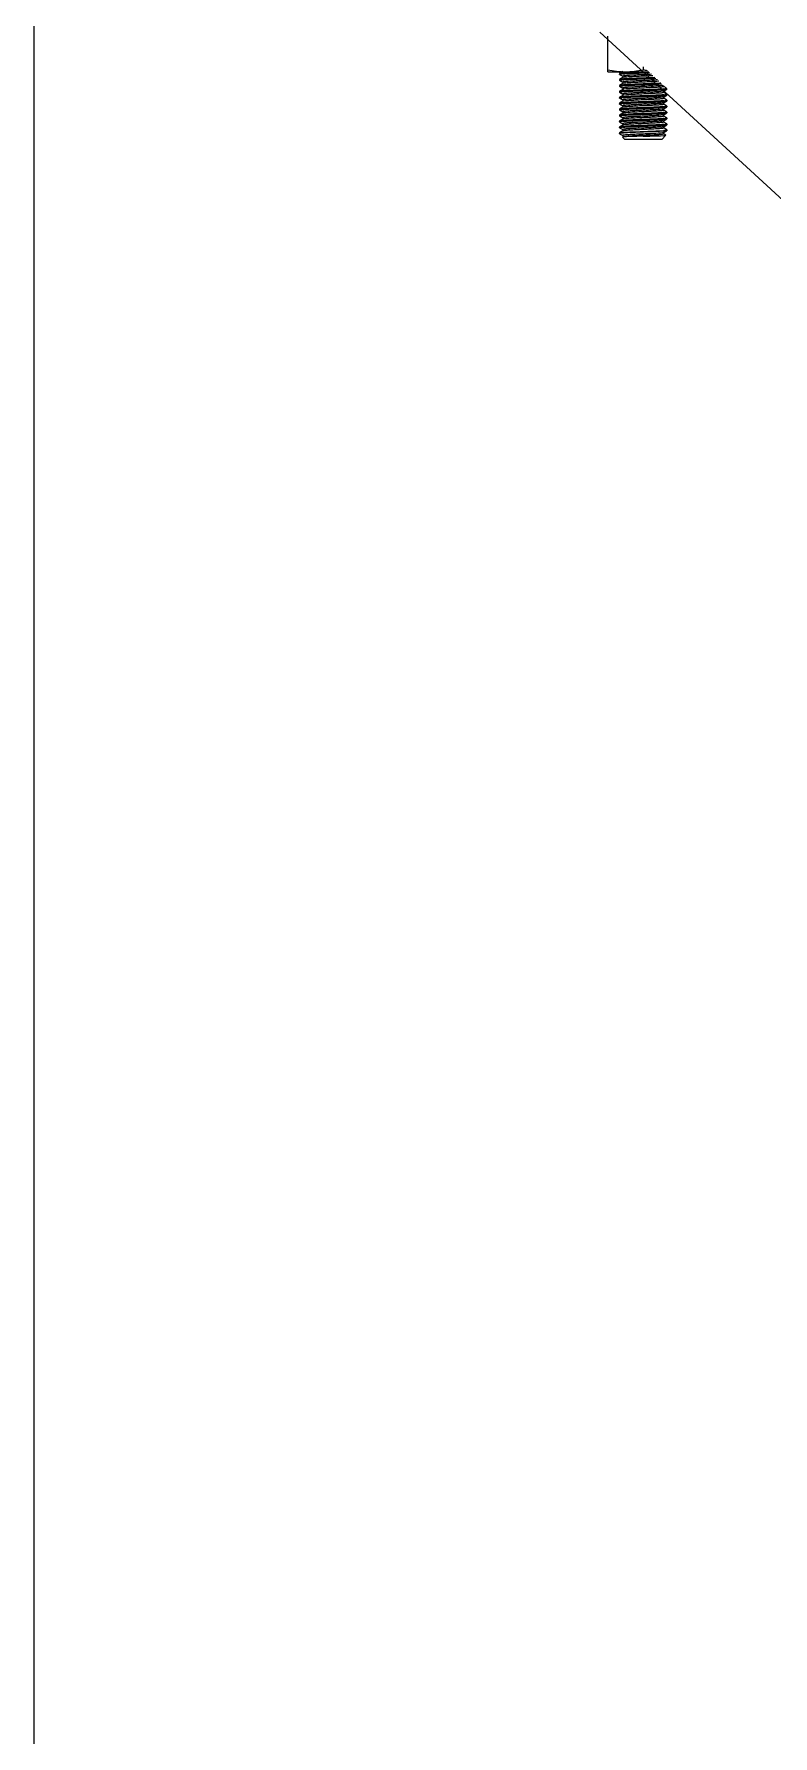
# Model space of a CAD drawing. Extents: x -1396510 to 1250330, y -1892470 to 1623980.
# Drawn here: x -1173858 to -1173045, y -50611 to -48740 of the extents above; entities that cross this region are included whole.
import ezdxf

# ---------------------------------------------------------------- set-up
doc = ezdxf.new("R2010")
doc.units = 0
doc.header["$LTSCALE"] = 1000
doc.header["$MEASUREMENT"] = 0

msp = doc.modelspace()

# ---------------------------------------------------------------- linework, layer by layer
at = {"linetype": 'Continuous'}
for p, q in [((-1173235.7, -48737.5), (-1173016.4, -48939.2)), ((-1173227.1, -48781.1), (-1173227.1, -48741.8)), ((-1173188, -48775.7), (-1173188, -48778.9)), ((-1173227.1, -48781.1), (-1173182.2, -48781.1)), ((-1173214.1, -48783.1), (-1173214.1, -48784)), ((-1173214, -48783.1), (-1173214.1, -48783.1)), ((-1173214, -48784), (-1173214.1, -48784)), ((-1173214, -48789.6), (-1173214.1, -48789.7)), ((-1173214.1, -48789.7), (-1173214.1, -48790.5)), ((-1173214, -48790.5), (-1173214.1, -48790.5)), ((-1173214, -48796.1), (-1173214.1, -48796.2)), ((-1173214.1, -48796.2), (-1173214.1, -48797)), ((-1173214, -48797.1), (-1173214.1, -48797)), ((-1173210.5, -48781), (-1173214, -48783.1)), ((-1173214, -48784), (-1173210.5, -48786.1)), ((-1173210.5, -48787.5), (-1173214, -48789.6)), ((-1173214, -48790.5), (-1173210.5, -48792.6)), ((-1173210.5, -48794.1), (-1173214, -48796.1)), ((-1173214, -48797.1), (-1173210.5, -48799.1)), ((-1173210.5, -48786), (-1173210.5, -48787.6)), ((-1173210.5, -48792.5), (-1173210.5, -48794.1)), ((-1173210.5, -48796.4), (-1173210.3, -48796.4)), ((-1173165.5, -48797.4), (-1173165.5, -48796.5)), ((-1173162.9, -48798.9), (-1173165.5, -48797.3)), ((-1173214, -48802.6), (-1173214.1, -48802.7)), ((-1173214.1, -48802.7), (-1173214.1, -48803.5)), ((-1173214, -48803.6), (-1173214.1, -48803.5)), ((-1173214, -48809.1), (-1173214.1, -48809.2)), ((-1173214.1, -48809.2), (-1173214.1, -48810)), ((-1173214, -48810.1), (-1173214.1, -48810)), ((-1173214, -48815.6), (-1173214.1, -48815.7)), ((-1173214.1, -48815.7), (-1173214.1, -48816.5)), ((-1173210.5, -48800.6), (-1173214, -48802.6)), ((-1173214, -48803.6), (-1173210.5, -48805.6)), ((-1173210.5, -48807.1), (-1173214, -48809.1)), ((-1173214, -48810.1), (-1173210.5, -48812.1)), ((-1173210.5, -48813.6), (-1173214, -48815.6)), ((-1173210.5, -48799), (-1173210.5, -48800.6)), ((-1173210.5, -48805.5), (-1173210.5, -48807.2)), ((-1173210.4, -48807), (-1173210.5, -48807.1)), ((-1173210.5, -48812.1), (-1173210.5, -48813.7)), ((-1173165.5, -48815.4), (-1173165.7, -48815.4)), ((-1173165.5, -48802.4), (-1173162, -48800.3)), ((-1173165.5, -48803.9), (-1173165.5, -48802.3)), ((-1173162, -48805.9), (-1173165.5, -48803.8)), ((-1173165.5, -48808.9), (-1173162, -48806.8)), ((-1173165.5, -48810.4), (-1173165.5, -48808.8)), ((-1173162, -48812.4), (-1173165.5, -48810.3)), ((-1173165.5, -48815.4), (-1173162, -48813.3)), ((-1173165.5, -48816.9), (-1173165.5, -48815.3)), ((-1173162, -48800.3), (-1173161.9, -48800.2)), ((-1173162, -48805.9), (-1173161.9, -48805.9)), ((-1173162, -48806.8), (-1173161.9, -48806.8)), ((-1173162, -48812.4), (-1173161.9, -48812.5)), ((-1173162, -48813.3), (-1173161.9, -48813.3)), ((-1173161.9, -48799.7), (-1173161.9, -48800.2)), ((-1173161.9, -48805.9), (-1173161.9, -48806.8)), ((-1173161.9, -48812.5), (-1173161.9, -48813.3)), ((-1173214, -48816.6), (-1173214.1, -48816.5)), ((-1173214.1, -48822.2), (-1173214.1, -48823)), ((-1173214, -48822.2), (-1173214.1, -48822.2)), ((-1173214, -48823.1), (-1173214.1, -48823)), ((-1173214.1, -48828.7), (-1173214.1, -48829.6)), ((-1173214, -48828.7), (-1173214.1, -48828.7)), ((-1173214, -48829.6), (-1173214.1, -48829.6)), ((-1173214, -48816.6), (-1173210.5, -48818.7)), ((-1173210.5, -48820.1), (-1173214, -48822.2)), ((-1173214, -48823.1), (-1173210.5, -48825.2)), ((-1173210.5, -48826.6), (-1173214, -48828.7)), ((-1173214, -48829.6), (-1173210.5, -48831.7)), ((-1173210.5, -48833.1), (-1173214, -48835.2)), ((-1173210.5, -48818.6), (-1173210.5, -48820.2)), ((-1173210.5, -48822.5), (-1173210.3, -48822.5)), ((-1173210.5, -48825.1), (-1173210.5, -48826.7)), ((-1173210.5, -48831.6), (-1173210.5, -48833.2)), ((-1173210.4, -48833.1), (-1173210.5, -48833.1)), ((-1173162, -48818.9), (-1173165.5, -48816.9)), ((-1173165.5, -48821.9), (-1173162, -48819.9)), ((-1173165.5, -48823.5), (-1173165.5, -48821.8)), ((-1173162, -48825.4), (-1173165.5, -48823.4)), ((-1173165.5, -48828.4), (-1173162, -48826.4)), ((-1173165.5, -48830), (-1173165.5, -48828.3)), ((-1173162, -48831.9), (-1173165.5, -48829.9)), ((-1173165.5, -48834.9), (-1173162, -48832.9)), ((-1173165.5, -48836.5), (-1173165.5, -48834.9)), ((-1173162, -48818.9), (-1173161.9, -48819)), ((-1173162, -48819.9), (-1173161.9, -48819.8)), ((-1173162, -48825.4), (-1173161.9, -48825.5)), ((-1173162, -48826.4), (-1173161.9, -48826.3)), ((-1173162, -48831.9), (-1173161.9, -48832)), ((-1173162, -48832.9), (-1173161.9, -48832.8)), ((-1173161.9, -48819), (-1173161.9, -48819.8)), ((-1173161.9, -48825.5), (-1173161.9, -48826.3)), ((-1173161.9, -48832), (-1173161.9, -48832.8)), ((-1173214, -48835.2), (-1173214.1, -48835.3)), ((-1173214.1, -48835.3), (-1173214.1, -48836.1)), ((-1173214, -48836.2), (-1173214.1, -48836.1)), ((-1173214, -48841.7), (-1173214.1, -48841.8)), ((-1173214.1, -48841.8), (-1173214.1, -48842.6)), ((-1173214, -48842.7), (-1173214.1, -48842.6)), ((-1173214.1, -48848.3), (-1173214, -48848.2)), ((-1173214.1, -48848.3), (-1173214.1, -48849.1)), ((-1173214, -48849.2), (-1173214.1, -48849.1)), ((-1173214, -48836.2), (-1173210.5, -48838.2)), ((-1173210.5, -48839.7), (-1173214, -48841.7)), ((-1173214, -48842.7), (-1173210.5, -48844.7)), ((-1173210.5, -48846.2), (-1173214, -48848.2)), ((-1173214, -48849.2), (-1173210.5, -48851.2)), ((-1173210.9, -48852.9), (-1173210.9, -48853)), ((-1173208.4, -48855.5), (-1173210.9, -48853)), ((-1173210.3, -48852.8), (-1173210.6, -48852.9)), ((-1173210.5, -48838.1), (-1173210.5, -48839.7)), ((-1173210.5, -48844.6), (-1173210.5, -48846.3)), ((-1173210.5, -48851.1), (-1173210.5, -48852.8)), ((-1173167.6, -48855.5), (-1173163, -48850.9)), ((-1173165.5, -48841.5), (-1173165.7, -48841.5)), ((-1173162, -48838.5), (-1173165.5, -48836.4)), ((-1173165.5, -48841.5), (-1173162, -48839.4)), ((-1173165.5, -48843), (-1173165.5, -48841.4)), ((-1173162, -48845), (-1173165.5, -48842.9)), ((-1173165.5, -48848), (-1173162, -48845.9)), ((-1173165.5, -48849.5), (-1173165.5, -48847.9)), ((-1173163, -48850.9), (-1173165.5, -48849.4)), ((-1173163, -48850.9), (-1173163, -48850.9)), ((-1173162.2, -48845.2), (-1173162.1, -48845.1)), ((-1173162, -48838.5), (-1173161.9, -48838.5)), ((-1173162, -48839.4), (-1173161.9, -48839.3)), ((-1173161.9, -48845), (-1173162, -48845)), ((-1173161.9, -48845.9), (-1173162, -48845.9)), ((-1173161.9, -48838.5), (-1173161.9, -48839.3)), ((-1173161.9, -48845), (-1173161.9, -48845.9)), ((-1173167.6, -48855.5), (-1173208.4, -48855.5))]:
    msp.add_line(p, q, dxfattribs=at)
msp.add_lwpolyline([(-1164141.9, -56192.4), (-1173857.6, -56192.4), (-1173857.6, -47038.2), (-1164141.9, -47038.2), (-1164141.9, -56192.4)])
for centre, radius, start, end in [((-1173204.9, -48855.2), 72, 94.4523, 95.4224), ((-1173204.8, -48863.4), 73.7, 94.4567, 95.35), ((-1173209.3, -48797.3), 3.5, 103.4604, 104.3304), ((-1173307.5, -45732.6), 3051.2, 272.2444, 272.3577), ((-1173204.9, -48874.2), 71.5, 94.4466, 95.4488), ((-1173204.9, -48881.3), 72, 94.4523, 95.4224), ((-1173204.8, -48889.5), 73.7, 94.4567, 95.35), ((-1173166.2, -48814), 1.51, 287.9093, 289.044), ((-1173171.4, -48724.5), 75.7, 274.4593, 275.2731), ((-1173171.3, -48732.8), 73.9, 274.4571, 275.3429), ((-1173171.3, -48739.2), 74.1, 274.4571, 275.3372), ((-1173204.9, -48900.3), 71.5, 94.4466, 95.4488), ((-1173209.3, -48823.4), 3.5, 103.4604, 104.3304), ((-1173171.2, -48746.6), 73.1, 274.4562, 275.3759), ((-1173171.4, -48750.6), 75.7, 274.4593, 275.2731), ((-1173171.3, -48758.9), 73.9, 274.4571, 275.3429), ((-1173204.9, -48907.3), 72, 94.4523, 95.4224), ((-1173204.8, -48915.6), 73.7, 94.4567, 95.35), ((-1173209.3, -48849.5), 3.5, 103.4604, 104.3304), ((-1173166.2, -48840.1), 1.51, 287.9093, 289.044), ((-1173172.7, -48754.7), 91.1, 274.4532, 274.7602), ((-1173172.5, -48757.8), 88.9, 274.4685, 274.8141), ((-1173171.3, -48765.2), 74.1, 274.4571, 275.3372)]:
    msp.add_arc(centre, radius, start, end, dxfattribs=at)
for points, knots in [([(-1173227.1, -48778.9), (-1173223.9, -48779.6), (-1173217.4, -48780.7), (-1173210.8, -48781.1), (-1173207.5, -48781.1)], [0, 0, 0, 0, 0.500766, 1, 1, 1, 1]), ([(-1173214.1, -48784), (-1173214.1, -48783.9), (-1173214, -48783.8), (-1173213.9, -48783.8), (-1173213.8, -48783.8)], [0, 0, 0, 0, 0.318595, 1, 1, 1, 1]), ([(-1173214.1, -48790.5), (-1173214.1, -48790.4), (-1173213.9, -48790.4), (-1173213.8, -48790.3), (-1173213.8, -48790.3)], [0, 0, 0, 0, 0.315177, 1, 1, 1, 1]), ([(-1173214.1, -48797), (-1173214.1, -48797), (-1173213.8, -48796.7), (-1173213.5, -48796.8), (-1173213.2, -48796.7)], [0, 0, 0, 0, 0.092798, 1, 1, 1, 1]), ([(-1173211.7, -48782.7), (-1173212, -48782.7), (-1173212.8, -48782.8), (-1173213.6, -48782.8), (-1173214, -48783.1)], [0, 0, 0, 0, 0.378482, 1, 1, 1, 1]), ([(-1173211.7, -48789.2), (-1173212, -48789.2), (-1173212.8, -48789.3), (-1173213.6, -48789.3), (-1173214, -48789.6)], [0, 0, 0, 0, 0.378727, 1, 1, 1, 1]), ([(-1173211.6, -48795.7), (-1173211.9, -48795.7), (-1173212.7, -48795.9), (-1173213.6, -48795.9), (-1173214, -48796.1)], [0, 0, 0, 0, 0.379378, 1, 1, 1, 1]), ([(-1173213.8, -48783.8), (-1173213.7, -48783.8), (-1173213, -48783.6), (-1173212.3, -48783.6), (-1173211.7, -48783.5)], [0, 0, 0, 0, 0.160696, 1, 1, 1, 1]), ([(-1173213.8, -48790.3), (-1173213.7, -48790.3), (-1173213, -48790.1), (-1173212.2, -48790.1), (-1173211.6, -48790)], [0, 0, 0, 0, 0.16229, 1, 1, 1, 1]), ([(-1173213.2, -48796.7), (-1173213, -48796.7), (-1173212.1, -48796.6), (-1173211.2, -48796.5), (-1173210.5, -48796.4)], [0, 0, 0, 0, 0.190958, 1, 1, 1, 1]), ([(-1173188, -48781.5), (-1173190.5, -48781.6), (-1173198.4, -48781.9), (-1173206.3, -48782.2), (-1173211.7, -48782.7)], [0, 0, 0, 0, 0.309919, 1, 1, 1, 1]), ([(-1173188, -48788), (-1173190.4, -48788.1), (-1173198.4, -48788.5), (-1173206.3, -48788.7), (-1173211.7, -48789.2)], [0, 0, 0, 0, 0.309586, 1, 1, 1, 1]), ([(-1173188, -48794.5), (-1173190.4, -48794.6), (-1173198.3, -48795), (-1173206.2, -48795.2), (-1173211.6, -48795.7)], [0, 0, 0, 0, 0.308784, 1, 1, 1, 1]), ([(-1173210.5, -48783.4), (-1173209.1, -48783.3), (-1173201.6, -48782.8), (-1173194.1, -48782.6), (-1173188, -48782.3)], [0, 0, 0, 0, 0.184493, 1, 1, 1, 1]), ([(-1173179.1, -48783.9), (-1173180, -48784), (-1173183.7, -48784.2), (-1173190.1, -48784.5), (-1173197.7, -48784.8), (-1173203.4, -48785.1), (-1173206.9, -48785.4), (-1173208.9, -48785.6), (-1173209.8, -48785.8), (-1173210.5, -48785.8), (-1173210.5, -48786)], [0.2952259, 0.2952259, 0.2952259, 0.2952259, 0.3597255, 0.5435065, 0.720761, 0.8677534, 0.9235306, 0.9648771, 0.9904898, 1, 1, 1, 1]), ([(-1173210.3, -48787.5), (-1173210.3, -48787.5), (-1173210.4, -48787.5), (-1173210.4, -48787.5), (-1173210.5, -48787.5)], [0, 0, 0, 0, 0.569522, 1, 1, 1, 1]), ([(-1173210.5, -48789.9), (-1173209.1, -48789.8), (-1173201.6, -48789.4), (-1173194.1, -48789.1), (-1173188, -48788.8)], [0, 0, 0, 0, 0.184541, 1, 1, 1, 1]), ([(-1173172.4, -48790.1), (-1173172.9, -48790.1), (-1173175.8, -48790.3), (-1173181.6, -48790.6), (-1173189.5, -48790.9), (-1173197.3, -48791.3), (-1173203.1, -48791.6), (-1173206.8, -48791.9), (-1173208.8, -48792.1), (-1173209.8, -48792.3), (-1173210.5, -48792.4), (-1173210.5, -48792.5)], [0.1500082, 0.1500082, 0.1500082, 0.1500082, 0.1823338, 0.3471353, 0.5327057, 0.7133282, 0.8639751, 0.9213168, 0.9638559, 0.9902263, 1, 1, 1, 1]), ([(-1173210.2, -48793.9), (-1173210.2, -48794), (-1173210.3, -48794), (-1173210.4, -48794), (-1173210.5, -48794.1)], [0, 0, 0, 0, 0.585672, 1, 1, 1, 1]), ([(-1173166.8, -48796.1), (-1173170.1, -48796.6), (-1173175.9, -48796.8), (-1173184.2, -48797.2), (-1173191.8, -48797.6), (-1173198.8, -48797.9), (-1173204, -48798.2), (-1173207.3, -48798.5), (-1173209, -48798.6), (-1173209.9, -48798.8), (-1173210.5, -48798.9), (-1173210.5, -48799)], [0, 0, 0, 0, 0.226556, 0.394464, 0.573122, 0.741029, 0.877994, 0.929534, 0.967621, 0.99116, 1, 1, 1, 1]), ([(-1173177.4, -48785.5), (-1173177.7, -48785.5), (-1173180.6, -48785.6), (-1173186.3, -48785.9), (-1173194.3, -48786.3), (-1173201.3, -48786.6), (-1173206.6, -48787), (-1173209.4, -48787.2), (-1173210.3, -48787.5)], [0.2673996, 0.2673996, 0.2673996, 0.2673996, 0.2848149, 0.464601, 0.6497295, 0.8147596, 0.937049, 1, 1, 1, 1]), ([(-1173210.3, -48796.4), (-1173209, -48796.3), (-1173201.5, -48795.9), (-1173194.1, -48795.6), (-1173188, -48795.4)], [0, 0, 0, 0, 0.186017, 1, 1, 1, 1]), ([(-1173170.7, -48791.6), (-1173170.9, -48791.6), (-1173173.3, -48791.8), (-1173178.4, -48792.1), (-1173185.9, -48792.4), (-1173193.8, -48792.8), (-1173200.9, -48793.1), (-1173206.2, -48793.5), (-1173209.1, -48793.7), (-1173210.1, -48793.9)], [0.1194923, 0.1194923, 0.1194923, 0.1194923, 0.1322772, 0.2793046, 0.4565879, 0.6403849, 0.8060766, 0.931494, 1, 1, 1, 1]), ([(-1173165.5, -48797.4), (-1173165.6, -48797.6), (-1173166.2, -48797.6), (-1173167.3, -48797.8), (-1173169.1, -48798), (-1173172.6, -48798.3), (-1173177.9, -48798.5), (-1173185.1, -48798.9), (-1173192.6, -48799.2), (-1173200.7, -48799.7), (-1173206.3, -48799.9), (-1173209.5, -48800.3)], [0, 0, 0, 0, 0.011937, 0.038615, 0.07957, 0.133598, 0.274096, 0.443272, 0.620779, 0.785256, 1, 1, 1, 1]), ([(-1173207.5, -48781.1), (-1173204.3, -48781.1), (-1173197.7, -48780.7), (-1173191.2, -48779.6), (-1173188, -48778.9)], [0, 0, 0, 0, 0.499234, 1, 1, 1, 1]), ([(-1173188, -48782.3), (-1173186.2, -48782.3), (-1173183.9, -48782.2), (-1173181.6, -48782.1), (-1173181.1, -48782)], [0, 0, 0, 0, 0.280726, 0.3502962, 0.3502962, 0.3502962, 0.3502962]), ([(-1173188, -48788.8), (-1173185.6, -48788.7), (-1173181, -48788.5), (-1173176.5, -48788.4), (-1173174.3, -48788.3)], [0, 0, 0, 0, 0.3090732, 0.5771866, 0.5771866, 0.5771866, 0.5771866]), ([(-1173168.5, -48793.7), (-1173168.9, -48793.7), (-1173175.4, -48794.1), (-1173181.9, -48794.3), (-1173188, -48794.5)], [0.1333592, 0.1333592, 0.1333592, 0.1333592, 0.1845089, 1, 1, 1, 1]), ([(-1173188, -48795.4), (-1173185.6, -48795.3), (-1173178.8, -48795), (-1173172, -48794.8), (-1173167.7, -48794.4)], [0, 0, 0, 0, 0.3078949, 0.8635376, 0.8635376, 0.8635376, 0.8635376]), ([(-1173165.5, -48797.4), (-1173165.5, -48797.4), (-1173165.5, -48797.4), (-1173165.5, -48797.4), (-1173165.5, -48797.4)], [0, 0, 0, 0, 0.463467, 1, 1, 1, 1]), ([(-1173214.1, -48803.5), (-1173214.1, -48803.5), (-1173214, -48803.4), (-1173213.9, -48803.4), (-1173213.8, -48803.4)], [0, 0, 0, 0, 0.319044, 1, 1, 1, 1]), ([(-1173214.1, -48810), (-1173214.1, -48810), (-1173214, -48809.9), (-1173213.9, -48809.9), (-1173213.8, -48809.9)], [0, 0, 0, 0, 0.318595, 1, 1, 1, 1]), ([(-1173210.5, -48802.1), (-1173211.3, -48802.2), (-1173212.4, -48802.4), (-1173213.7, -48802.4), (-1173214, -48802.6)], [0, 0, 0, 0, 0.683777, 1, 1, 1, 1]), ([(-1173211.7, -48808.8), (-1173212, -48808.8), (-1173212.8, -48808.9), (-1173213.6, -48808.9), (-1173214, -48809.1)], [0, 0, 0, 0, 0.378482, 1, 1, 1, 1]), ([(-1173211.7, -48815.3), (-1173212, -48815.3), (-1173212.8, -48815.4), (-1173213.6, -48815.4), (-1173214, -48815.6)], [0, 0, 0, 0, 0.378727, 1, 1, 1, 1]), ([(-1173213.8, -48803.4), (-1173213.7, -48803.3), (-1173213, -48803.2), (-1173212.3, -48803.1), (-1173211.7, -48803.1)], [0, 0, 0, 0, 0.160861, 1, 1, 1, 1]), ([(-1173213.8, -48809.9), (-1173213.7, -48809.8), (-1173213, -48809.7), (-1173212.3, -48809.6), (-1173211.7, -48809.6)], [0, 0, 0, 0, 0.160696, 1, 1, 1, 1]), ([(-1173213.8, -48816.4), (-1173213.7, -48816.3), (-1173213, -48816.2), (-1173212.2, -48816.1), (-1173211.6, -48816.1)], [0, 0, 0, 0, 0.16229, 1, 1, 1, 1]), ([(-1173188, -48807.6), (-1173190.5, -48807.7), (-1173198.4, -48808), (-1173206.3, -48808.2), (-1173211.7, -48808.8)], [0, 0, 0, 0, 0.309919, 1, 1, 1, 1]), ([(-1173188, -48814.1), (-1173190.4, -48814.2), (-1173198.4, -48814.5), (-1173206.3, -48814.8), (-1173211.7, -48815.3)], [0, 0, 0, 0, 0.309586, 1, 1, 1, 1]), ([(-1173209.5, -48800.3), (-1173209.6, -48800.3), (-1173209.9, -48800.4), (-1173210.3, -48800.5), (-1173210.5, -48800.6)], [0, 0, 0, 0, 0.353551, 1, 1, 1, 1]), ([(-1173188, -48801.1), (-1173190.2, -48801.1), (-1173197.7, -48801.5), (-1173205.2, -48801.7), (-1173210.5, -48802.1)], [0, 0, 0, 0, 0.297814, 1, 1, 1, 1]), ([(-1173210.5, -48803), (-1173209.1, -48802.8), (-1173201.6, -48802.4), (-1173194.1, -48802.1), (-1173188, -48801.9)], [0, 0, 0, 0, 0.184504, 1, 1, 1, 1]), ([(-1173166.3, -48802.6), (-1173169.4, -48803.1), (-1173175, -48803.2), (-1173183.2, -48803.7), (-1173190.9, -48804), (-1173198.2, -48804.4), (-1173203.7, -48804.7), (-1173207.1, -48805), (-1173209, -48805.1), (-1173209.8, -48805.3), (-1173210.5, -48805.4), (-1173210.5, -48805.5)], [0, 0, 0, 0, 0.210773, 0.377666, 0.558838, 0.731273, 0.873076, 0.926648, 0.966309, 0.990838, 1, 1, 1, 1]), ([(-1173210.5, -48809.5), (-1173209.1, -48809.4), (-1173201.6, -48808.9), (-1173194.1, -48808.6), (-1173188, -48808.4)], [0, 0, 0, 0, 0.184493, 1, 1, 1, 1]), ([(-1173165.9, -48809), (-1173166.9, -48809.2), (-1173169.8, -48809.4), (-1173175.1, -48809.8), (-1173182.2, -48810.2), (-1173190.1, -48810.5), (-1173197.7, -48810.9), (-1173203.4, -48811.2), (-1173206.9, -48811.5), (-1173208.9, -48811.6), (-1173209.8, -48811.8), (-1173210.5, -48811.9), (-1173210.5, -48812.1)], [0, 0, 0, 0, 0.068576, 0.194029, 0.359725, 0.543506, 0.720761, 0.867753, 0.923531, 0.964877, 0.99049, 1, 1, 1, 1]), ([(-1173210.3, -48813.5), (-1173210.3, -48813.5), (-1173210.4, -48813.6), (-1173210.4, -48813.6), (-1173210.5, -48813.6)], [0, 0, 0, 0, 0.569522, 1, 1, 1, 1]), ([(-1173210.5, -48816), (-1173209.1, -48815.9), (-1173201.6, -48815.4), (-1173194.1, -48815.1), (-1173188, -48814.9)], [0, 0, 0, 0, 0.184541, 1, 1, 1, 1]), ([(-1173165.7, -48815.5), (-1173166.6, -48815.7), (-1173169.3, -48815.9), (-1173174.5, -48816.3), (-1173181.6, -48816.6), (-1173189.5, -48817), (-1173197.3, -48817.4), (-1173203.1, -48817.7), (-1173206.8, -48818), (-1173208.8, -48818.1), (-1173209.8, -48818.3), (-1173210.5, -48818.4), (-1173210.5, -48818.6)], [0, 0, 0, 0, 0.061098, 0.182334, 0.347135, 0.532706, 0.713328, 0.863975, 0.921317, 0.963856, 0.990226, 1, 1, 1, 1]), ([(-1173208.9, -48806.8), (-1173209, -48806.8), (-1173209.5, -48806.9), (-1173210.1, -48806.9), (-1173210.4, -48807)], [0, 0, 0, 0, 0.341642, 1, 1, 1, 1]), ([(-1173165.5, -48810.4), (-1173165.5, -48810.6), (-1173166.2, -48810.7), (-1173167.2, -48810.9), (-1173169.2, -48811), (-1173172.8, -48811.3), (-1173178.6, -48811.6), (-1173186.3, -48812), (-1173194.3, -48812.3), (-1173201.3, -48812.7), (-1173206.6, -48813.1), (-1173209.4, -48813.3), (-1173210.3, -48813.5)], [0, 0, 0, 0, 0.009703, 0.035887, 0.07813, 0.135078, 0.284815, 0.464601, 0.649729, 0.81476, 0.937049, 1, 1, 1, 1]), ([(-1173165.5, -48803.9), (-1173165.5, -48804), (-1173166.1, -48804.1), (-1173166.9, -48804.3), (-1173168.6, -48804.5), (-1173171.8, -48804.7), (-1173176.9, -48805), (-1173183.8, -48805.3), (-1173191.2, -48805.7), (-1173199.6, -48806.1), (-1173205.5, -48806.4), (-1173208.9, -48806.8)], [0, 0, 0, 0, 0.008683, 0.031763, 0.069103, 0.119686, 0.254361, 0.420111, 0.597552, 0.765912, 1, 1, 1, 1]), ([(-1173165.5, -48800), (-1173166.9, -48800.1), (-1173174.4, -48800.5), (-1173181.9, -48800.8), (-1173188, -48801.1)], [0, 0, 0, 0, 0.184619, 1, 1, 1, 1]), ([(-1173188, -48801.9), (-1173185.6, -48801.8), (-1173177.7, -48801.4), (-1173169.8, -48801.2), (-1173164.4, -48800.7)], [0, 0, 0, 0, 0.308711, 1, 1, 1, 1]), ([(-1173165.5, -48806.5), (-1173166.9, -48806.6), (-1173174.4, -48807.1), (-1173181.9, -48807.3), (-1173188, -48807.6)], [0, 0, 0, 0, 0.184538, 1, 1, 1, 1]), ([(-1173188, -48808.4), (-1173185.6, -48808.3), (-1173177.7, -48808), (-1173169.8, -48807.7), (-1173164.4, -48807.2)], [0, 0, 0, 0, 0.308641, 1, 1, 1, 1]), ([(-1173165.5, -48813), (-1173166.9, -48813.1), (-1173174.4, -48813.6), (-1173181.9, -48813.8), (-1173188, -48814.1)], [0, 0, 0, 0, 0.184553, 1, 1, 1, 1]), ([(-1173188, -48814.9), (-1173185.6, -48814.8), (-1173177.7, -48814.5), (-1173169.8, -48814.2), (-1173164.3, -48813.7)], [0, 0, 0, 0, 0.309073, 1, 1, 1, 1]), ([(-1173165.5, -48802.4), (-1173165.6, -48802.4), (-1173165.9, -48802.5), (-1173166.1, -48802.5), (-1173166.3, -48802.6)], [0, 0, 0, 0, 0.374139, 1, 1, 1, 1]), ([(-1173165.5, -48808.9), (-1173165.6, -48808.9), (-1173165.7, -48808.9), (-1173165.8, -48809), (-1173165.9, -48809)], [0, 0, 0, 0, 0.406881, 1, 1, 1, 1]), ([(-1173162.2, -48799.6), (-1173162.4, -48799.6), (-1173163.1, -48799.8), (-1173163.8, -48799.8), (-1173164.4, -48799.9)], [0, 0, 0, 0, 0.163149, 1, 1, 1, 1]), ([(-1173164.4, -48800.7), (-1173164.1, -48800.7), (-1173163.3, -48800.6), (-1173162.4, -48800.6), (-1173162, -48800.3)], [0, 0, 0, 0, 0.379419, 1, 1, 1, 1]), ([(-1173162.2, -48806.1), (-1173162.3, -48806.1), (-1173163, -48806.3), (-1173163.8, -48806.3), (-1173164.4, -48806.4)], [0, 0, 0, 0, 0.159502, 1, 1, 1, 1]), ([(-1173164.4, -48807.2), (-1173164.1, -48807.2), (-1173163.3, -48807.1), (-1173162.4, -48807.1), (-1173162, -48806.8)], [0, 0, 0, 0, 0.379512, 1, 1, 1, 1]), ([(-1173162.2, -48812.6), (-1173162.4, -48812.6), (-1173163.1, -48812.8), (-1173163.8, -48812.9), (-1173164.4, -48812.9)], [0, 0, 0, 0, 0.163341, 1, 1, 1, 1]), ([(-1173164.3, -48813.7), (-1173164, -48813.7), (-1173163.3, -48813.6), (-1173162.4, -48813.6), (-1173162, -48813.3)], [0, 0, 0, 0, 0.379133, 1, 1, 1, 1]), ([(-1173161.9, -48805.9), (-1173161.9, -48806), (-1173162, -48806), (-1173162.1, -48806.1), (-1173162.2, -48806.1)], [0, 0, 0, 0, 0.318137, 1, 1, 1, 1]), ([(-1173161.9, -48812.5), (-1173161.9, -48812.5), (-1173162.1, -48812.6), (-1173162.2, -48812.6), (-1173162.2, -48812.6)], [0, 0, 0, 0, 0.314295, 1, 1, 1, 1]), ([(-1173214.1, -48816.5), (-1173214.1, -48816.5), (-1173213.9, -48816.4), (-1173213.8, -48816.4), (-1173213.8, -48816.4)], [0, 0, 0, 0, 0.315177, 1, 1, 1, 1]), ([(-1173214.1, -48823), (-1173214.1, -48823), (-1173213.8, -48822.8), (-1173213.5, -48822.8), (-1173213.2, -48822.8)], [0, 0, 0, 0, 0.092798, 1, 1, 1, 1]), ([(-1173214.1, -48829.6), (-1173214.1, -48829.5), (-1173214, -48829.5), (-1173213.9, -48829.4), (-1173213.8, -48829.4)], [0, 0, 0, 0, 0.319044, 1, 1, 1, 1]), ([(-1173211.6, -48821.8), (-1173211.9, -48821.8), (-1173212.7, -48821.9), (-1173213.6, -48821.9), (-1173214, -48822.2)], [0, 0, 0, 0, 0.379378, 1, 1, 1, 1]), ([(-1173210.5, -48828.2), (-1173211.3, -48828.3), (-1173212.4, -48828.4), (-1173213.7, -48828.5), (-1173214, -48828.7)], [0, 0, 0, 0, 0.683777, 1, 1, 1, 1]), ([(-1173211.7, -48834.8), (-1173212, -48834.9), (-1173212.8, -48835), (-1173213.6, -48835), (-1173214, -48835.2)], [0, 0, 0, 0, 0.378482, 1, 1, 1, 1]), ([(-1173213.8, -48829.4), (-1173213.7, -48829.4), (-1173213, -48829.2), (-1173212.3, -48829.2), (-1173211.7, -48829.1)], [0, 0, 0, 0, 0.160861, 1, 1, 1, 1]), ([(-1173213.2, -48822.8), (-1173213, -48822.7), (-1173212.1, -48822.6), (-1173211.2, -48822.6), (-1173210.5, -48822.5)], [0, 0, 0, 0, 0.190958, 1, 1, 1, 1]), ([(-1173188, -48833.6), (-1173190.5, -48833.7), (-1173198.4, -48834.1), (-1173206.3, -48834.3), (-1173211.7, -48834.8)], [0, 0, 0, 0, 0.309919, 1, 1, 1, 1]), ([(-1173188, -48820.6), (-1173190.4, -48820.7), (-1173198.3, -48821), (-1173206.2, -48821.3), (-1173211.6, -48821.8)], [0, 0, 0, 0, 0.308784, 1, 1, 1, 1]), ([(-1173210.2, -48820), (-1173210.2, -48820), (-1173210.3, -48820.1), (-1173210.4, -48820.1), (-1173210.5, -48820.1)], [0, 0, 0, 0, 0.585672, 1, 1, 1, 1]), ([(-1173166.8, -48822.2), (-1173170.1, -48822.6), (-1173175.9, -48822.9), (-1173184.2, -48823.3), (-1173191.8, -48823.6), (-1173198.8, -48824), (-1173204, -48824.3), (-1173207.3, -48824.5), (-1173209, -48824.7), (-1173209.9, -48824.9), (-1173210.5, -48825), (-1173210.5, -48825.1)], [0, 0, 0, 0, 0.226556, 0.394464, 0.573122, 0.741029, 0.877994, 0.929534, 0.967621, 0.99116, 1, 1, 1, 1]), ([(-1173209.5, -48826.4), (-1173209.6, -48826.4), (-1173209.9, -48826.5), (-1173210.3, -48826.5), (-1173210.5, -48826.6)], [0, 0, 0, 0, 0.353551, 1, 1, 1, 1]), ([(-1173188, -48827.1), (-1173190.2, -48827.2), (-1173197.7, -48827.5), (-1173205.2, -48827.8), (-1173210.5, -48828.2)], [0, 0, 0, 0, 0.297814, 1, 1, 1, 1]), ([(-1173210.5, -48829), (-1173209.1, -48828.9), (-1173201.6, -48828.5), (-1173194.1, -48828.2), (-1173188, -48827.9)], [0, 0, 0, 0, 0.184504, 1, 1, 1, 1]), ([(-1173166.3, -48828.6), (-1173169.4, -48829.2), (-1173175, -48829.3), (-1173183.2, -48829.8), (-1173190.9, -48830.1), (-1173198.2, -48830.5), (-1173203.7, -48830.7), (-1173207.1, -48831), (-1173209, -48831.2), (-1173209.8, -48831.4), (-1173210.5, -48831.5), (-1173210.5, -48831.6)], [0, 0, 0, 0, 0.210773, 0.377666, 0.558838, 0.731273, 0.873076, 0.926648, 0.966309, 0.990838, 1, 1, 1, 1]), ([(-1173210.5, -48835.5), (-1173209.1, -48835.4), (-1173201.6, -48835), (-1173194.1, -48834.7), (-1173188, -48834.4)], [0, 0, 0, 0, 0.184493, 1, 1, 1, 1]), ([(-1173208.9, -48832.8), (-1173209, -48832.8), (-1173209.5, -48832.9), (-1173210.1, -48833), (-1173210.4, -48833.1)], [0, 0, 0, 0, 0.341642, 1, 1, 1, 1]), ([(-1173210.3, -48822.5), (-1173209, -48822.4), (-1173201.5, -48821.9), (-1173194.1, -48821.7), (-1173188, -48821.4)], [0, 0, 0, 0, 0.186017, 1, 1, 1, 1]), ([(-1173165.5, -48816.9), (-1173165.5, -48817.1), (-1173166.2, -48817.2), (-1173167.1, -48817.4), (-1173169.1, -48817.5), (-1173172.6, -48817.8), (-1173178.4, -48818.1), (-1173185.9, -48818.5), (-1173193.8, -48818.8), (-1173200.9, -48819.2), (-1173206.2, -48819.6), (-1173209.1, -48819.8), (-1173210.1, -48820)], [0, 0, 0, 0, 0.009517, 0.035128, 0.076492, 0.132277, 0.279305, 0.456588, 0.640385, 0.806077, 0.931494, 1, 1, 1, 1]), ([(-1173165.5, -48823.5), (-1173165.6, -48823.6), (-1173166.2, -48823.7), (-1173167.3, -48823.9), (-1173169.1, -48824.1), (-1173172.6, -48824.3), (-1173177.9, -48824.6), (-1173185.1, -48825), (-1173192.6, -48825.3), (-1173200.7, -48825.7), (-1173206.3, -48825.9), (-1173209.5, -48826.4)], [0, 0, 0, 0, 0.011937, 0.038615, 0.07957, 0.133598, 0.274096, 0.443272, 0.620779, 0.785256, 1, 1, 1, 1]), ([(-1173165.5, -48830), (-1173165.5, -48830.1), (-1173166.1, -48830.2), (-1173166.9, -48830.4), (-1173168.6, -48830.5), (-1173171.8, -48830.8), (-1173176.9, -48831.1), (-1173183.8, -48831.4), (-1173191.2, -48831.7), (-1173199.6, -48832.2), (-1173205.5, -48832.4), (-1173208.9, -48832.8)], [0, 0, 0, 0, 0.008683, 0.031763, 0.069103, 0.119686, 0.254361, 0.420111, 0.597552, 0.765912, 1, 1, 1, 1]), ([(-1173165.5, -48819.5), (-1173166.9, -48819.6), (-1173174.4, -48820.1), (-1173181.9, -48820.4), (-1173188, -48820.6)], [0, 0, 0, 0, 0.184509, 1, 1, 1, 1]), ([(-1173188, -48821.4), (-1173185.6, -48821.3), (-1173177.7, -48821), (-1173169.9, -48820.8), (-1173164.4, -48820.2)], [0, 0, 0, 0, 0.307895, 1, 1, 1, 1]), ([(-1173165.5, -48826), (-1173166.9, -48826.1), (-1173174.4, -48826.6), (-1173181.9, -48826.9), (-1173188, -48827.1)], [0, 0, 0, 0, 0.184619, 1, 1, 1, 1]), ([(-1173188, -48827.9), (-1173185.6, -48827.8), (-1173177.7, -48827.5), (-1173169.8, -48827.3), (-1173164.4, -48826.8)], [0, 0, 0, 0, 0.308711, 1, 1, 1, 1]), ([(-1173165.5, -48832.6), (-1173166.9, -48832.7), (-1173174.4, -48833.1), (-1173181.9, -48833.4), (-1173188, -48833.6)], [0, 0, 0, 0, 0.184538, 1, 1, 1, 1]), ([(-1173188, -48834.4), (-1173185.6, -48834.4), (-1173177.7, -48834), (-1173169.8, -48833.8), (-1173164.4, -48833.3)], [0, 0, 0, 0, 0.308641, 1, 1, 1, 1]), ([(-1173165.5, -48821.9), (-1173165.6, -48821.9), (-1173166, -48822.1), (-1173166.4, -48822.1), (-1173166.8, -48822.2)], [0, 0, 0, 0, 0.140461, 1, 1, 1, 1]), ([(-1173165.5, -48828.4), (-1173165.6, -48828.5), (-1173165.9, -48828.5), (-1173166.1, -48828.6), (-1173166.3, -48828.6)], [0, 0, 0, 0, 0.374139, 1, 1, 1, 1]), ([(-1173165.5, -48834.9), (-1173165.6, -48835), (-1173165.7, -48835), (-1173165.8, -48835), (-1173165.9, -48835.1)], [0, 0, 0, 0, 0.406881, 1, 1, 1, 1]), ([(-1173165.5, -48823.5), (-1173165.5, -48823.5), (-1173165.5, -48823.5), (-1173165.5, -48823.5), (-1173165.5, -48823.5)], [0, 0, 0, 0, 0.463467, 1, 1, 1, 1]), ([(-1173164.4, -48820.2), (-1173164.1, -48820.2), (-1173163.3, -48820.1), (-1173162.4, -48820.1), (-1173162, -48819.9)], [0, 0, 0, 0, 0.380051, 1, 1, 1, 1]), ([(-1173162.2, -48825.7), (-1173162.4, -48825.7), (-1173163.1, -48825.8), (-1173163.8, -48825.9), (-1173164.4, -48825.9)], [0, 0, 0, 0, 0.163149, 1, 1, 1, 1]), ([(-1173164.4, -48826.8), (-1173164.1, -48826.7), (-1173163.3, -48826.6), (-1173162.4, -48826.6), (-1173162, -48826.4)], [0, 0, 0, 0, 0.379419, 1, 1, 1, 1]), ([(-1173162.2, -48832.2), (-1173162.3, -48832.2), (-1173163, -48832.3), (-1173163.8, -48832.4), (-1173164.4, -48832.5)], [0, 0, 0, 0, 0.159502, 1, 1, 1, 1]), ([(-1173164.4, -48833.3), (-1173164.1, -48833.2), (-1173163.3, -48833.1), (-1173162.4, -48833.1), (-1173162, -48832.9)], [0, 0, 0, 0, 0.379512, 1, 1, 1, 1]), ([(-1173162.2, -48819.1), (-1173162.3, -48819.2), (-1173163, -48819.3), (-1173163.7, -48819.4), (-1173164.3, -48819.4)], [0, 0, 0, 0, 0.159053, 1, 1, 1, 1]), ([(-1173161.9, -48819), (-1173161.9, -48819), (-1173162, -48819.1), (-1173162.1, -48819.1), (-1173162.2, -48819.1)], [0, 0, 0, 0, 0.319254, 1, 1, 1, 1]), ([(-1173161.9, -48825.5), (-1173161.9, -48825.5), (-1173162.1, -48825.6), (-1173162.2, -48825.6), (-1173162.2, -48825.7)], [0, 0, 0, 0, 0.312916, 1, 1, 1, 1]), ([(-1173161.9, -48832), (-1173161.9, -48832), (-1173162, -48832.1), (-1173162.1, -48832.1), (-1173162.2, -48832.2)], [0, 0, 0, 0, 0.318137, 1, 1, 1, 1]), ([(-1173214.1, -48836.1), (-1173214.1, -48836), (-1173214, -48836), (-1173213.9, -48835.9), (-1173213.8, -48835.9)], [0, 0, 0, 0, 0.318595, 1, 1, 1, 1]), ([(-1173214.1, -48842.6), (-1173214.1, -48842.6), (-1173213.9, -48842.5), (-1173213.8, -48842.5), (-1173213.8, -48842.4)], [0, 0, 0, 0, 0.315177, 1, 1, 1, 1]), ([(-1173212.9, -48848.8), (-1173213.2, -48848.8), (-1173213.5, -48848.9), (-1173214.1, -48849), (-1173214.1, -48849.1)], [0, 0, 0, 0, 0.726573, 1, 1, 1, 1]), ([(-1173211.7, -48841.3), (-1173212, -48841.4), (-1173212.8, -48841.5), (-1173213.6, -48841.5), (-1173214, -48841.7)], [0, 0, 0, 0, 0.378727, 1, 1, 1, 1]), ([(-1173214, -48848.2), (-1173214, -48848.2), (-1173213.7, -48848.1), (-1173213.3, -48848), (-1173213, -48848)], [0, 0, 0, 0, 0.144741, 1, 1, 1, 1]), ([(-1173213.8, -48835.9), (-1173213.7, -48835.9), (-1173213, -48835.8), (-1173212.3, -48835.7), (-1173211.7, -48835.6)], [0, 0, 0, 0, 0.160696, 1, 1, 1, 1]), ([(-1173213.8, -48842.4), (-1173213.7, -48842.4), (-1173213, -48842.3), (-1173212.2, -48842.2), (-1173211.6, -48842.1)], [0, 0, 0, 0, 0.16229, 1, 1, 1, 1]), ([(-1173213, -48848), (-1173212.8, -48848), (-1173211.8, -48847.8), (-1173210.7, -48847.8), (-1173209.9, -48847.7)], [0, 0, 0, 0, 0.189241, 1, 1, 1, 1]), ([(-1173209.7, -48848.5), (-1173210, -48848.5), (-1173211.1, -48848.6), (-1173212.2, -48848.7), (-1173212.9, -48848.8)], [0, 0, 0, 0, 0.307232, 1, 1, 1, 1]), ([(-1173188, -48840.2), (-1173190.4, -48840.2), (-1173198.4, -48840.6), (-1173206.3, -48840.8), (-1173211.7, -48841.3)], [0, 0, 0, 0, 0.309586, 1, 1, 1, 1]), ([(-1173210.6, -48852.9), (-1173210.7, -48852.9), (-1173210.8, -48852.9), (-1173210.9, -48852.9), (-1173210.9, -48852.9)], [0, 0, 0, 0, 0.624047, 1, 1, 1, 1]), ([(-1173165.9, -48835.1), (-1173166.9, -48835.3), (-1173169.8, -48835.5), (-1173175.1, -48835.9), (-1173182.2, -48836.2), (-1173190.1, -48836.6), (-1173197.7, -48836.9), (-1173203.4, -48837.2), (-1173206.9, -48837.5), (-1173208.9, -48837.7), (-1173209.8, -48837.9), (-1173210.5, -48838), (-1173210.5, -48838.1)], [0, 0, 0, 0, 0.068576, 0.194029, 0.359725, 0.543506, 0.720761, 0.867753, 0.923531, 0.964877, 0.99049, 1, 1, 1, 1]), ([(-1173210.3, -48839.6), (-1173210.3, -48839.6), (-1173210.4, -48839.6), (-1173210.4, -48839.6), (-1173210.5, -48839.7)], [0, 0, 0, 0, 0.569522, 1, 1, 1, 1]), ([(-1173210.5, -48842), (-1173209.1, -48841.9), (-1173201.6, -48841.5), (-1173194.1, -48841.2), (-1173188, -48841)], [0, 0, 0, 0, 0.184541, 1, 1, 1, 1]), ([(-1173165.7, -48841.5), (-1173166.6, -48841.8), (-1173169.3, -48841.9), (-1173174.5, -48842.4), (-1173181.6, -48842.7), (-1173189.5, -48843.1), (-1173197.3, -48843.4), (-1173203.1, -48843.7), (-1173206.8, -48844), (-1173208.8, -48844.2), (-1173209.8, -48844.4), (-1173210.5, -48844.5), (-1173210.5, -48844.6)], [0, 0, 0, 0, 0.061098, 0.182334, 0.347135, 0.532706, 0.713328, 0.863975, 0.921317, 0.963856, 0.990226, 1, 1, 1, 1]), ([(-1173210.2, -48846.1), (-1173210.2, -48846.1), (-1173210.3, -48846.1), (-1173210.4, -48846.2), (-1173210.5, -48846.2)], [0, 0, 0, 0, 0.585672, 1, 1, 1, 1]), ([(-1173166.8, -48848.3), (-1173170.1, -48848.7), (-1173175.9, -48848.9), (-1173184.2, -48849.4), (-1173191.8, -48849.7), (-1173198.8, -48850), (-1173204, -48850.3), (-1173207.3, -48850.6), (-1173209, -48850.7), (-1173209.9, -48850.9), (-1173210.5, -48851), (-1173210.5, -48851.1)], [0, 0, 0, 0, 0.226556, 0.394464, 0.573122, 0.741029, 0.877994, 0.929534, 0.967621, 0.99116, 1, 1, 1, 1]), ([(-1173209.5, -48852.5), (-1173209.6, -48852.5), (-1173209.9, -48852.5), (-1173210.3, -48852.6), (-1173210.5, -48852.7)], [0, 0, 0, 0, 0.353551, 1, 1, 1, 1]), ([(-1173165.5, -48836.5), (-1173165.5, -48836.6), (-1173166.2, -48836.7), (-1173167.2, -48836.9), (-1173169.2, -48837.1), (-1173172.8, -48837.4), (-1173178.6, -48837.7), (-1173186.3, -48838), (-1173194.3, -48838.4), (-1173201.3, -48838.7), (-1173206.6, -48839.2), (-1173209.4, -48839.3), (-1173210.3, -48839.6)], [0, 0, 0, 0, 0.009703, 0.035887, 0.07813, 0.135078, 0.284815, 0.464601, 0.649729, 0.81476, 0.937049, 1, 1, 1, 1]), ([(-1173188, -48852), (-1173192.7, -48852.1), (-1173200.1, -48852.4), (-1173207.6, -48852.5), (-1173210.3, -48852.8)], [0, 0, 0, 0, 0.636179, 1, 1, 1, 1]), ([(-1173165.5, -48843), (-1173165.5, -48843.1), (-1173166.2, -48843.2), (-1173167.1, -48843.4), (-1173169.1, -48843.6), (-1173172.6, -48843.9), (-1173178.4, -48844.2), (-1173185.9, -48844.5), (-1173193.8, -48844.9), (-1173200.9, -48845.2), (-1173206.2, -48845.6), (-1173209.1, -48845.8), (-1173210.1, -48846.1)], [0, 0, 0, 0, 0.009517, 0.035128, 0.076492, 0.132277, 0.279305, 0.456588, 0.640385, 0.806077, 0.931494, 1, 1, 1, 1]), ([(-1173209.9, -48847.7), (-1173206.6, -48847.5), (-1173191.9, -48846.7), (-1173177.1, -48846.5), (-1173165.6, -48845.6)], [0, 0, 0, 0, 0.218132, 1, 1, 1, 1]), ([(-1173165.6, -48846.4), (-1173168.6, -48846.6), (-1173183.3, -48847.4), (-1173198.1, -48847.7), (-1173209.7, -48848.5)], [0, 0, 0, 0, 0.208808, 1, 1, 1, 1]), ([(-1173165.5, -48849.6), (-1173165.6, -48849.7), (-1173166.2, -48849.8), (-1173167.3, -48850), (-1173169.1, -48850.1), (-1173172.6, -48850.4), (-1173177.9, -48850.7), (-1173185.1, -48851), (-1173192.6, -48851.3), (-1173200.7, -48851.8), (-1173206.3, -48852), (-1173209.5, -48852.5)], [0, 0, 0, 0, 0.011937, 0.038615, 0.07957, 0.133598, 0.274096, 0.443272, 0.620779, 0.785256, 1, 1, 1, 1]), ([(-1173165.5, -48839.1), (-1173166.9, -48839.2), (-1173174.4, -48839.6), (-1173181.9, -48839.9), (-1173188, -48840.2)], [0, 0, 0, 0, 0.184553, 1, 1, 1, 1]), ([(-1173188, -48841), (-1173185.6, -48840.9), (-1173177.7, -48840.5), (-1173169.8, -48840.3), (-1173164.3, -48839.8)], [0, 0, 0, 0, 0.309073, 1, 1, 1, 1]), ([(-1173188, -48852), (-1173185.6, -48851.9), (-1173178, -48851.7), (-1173170.4, -48851.5), (-1173165.2, -48851.2)], [0, 0, 0, 0, 0.310462, 1, 1, 1, 1]), ([(-1173165.5, -48848), (-1173165.6, -48848), (-1173166, -48848.1), (-1173166.4, -48848.2), (-1173166.8, -48848.3)], [0, 0, 0, 0, 0.140461, 1, 1, 1, 1]), ([(-1173165.5, -48849.5), (-1173165.5, -48849.5), (-1173165.5, -48849.5), (-1173165.5, -48849.6), (-1173165.5, -48849.6)], [0, 0, 0, 0, 0.463467, 1, 1, 1, 1]), ([(-1173165.2, -48851.2), (-1173164.9, -48851.2), (-1173164.3, -48851.1), (-1173163.6, -48851.1), (-1173163.2, -48851)], [0, 0, 0, 0, 0.347295, 1, 1, 1, 1]), ([(-1173165.1, -48845.6), (-1173164.8, -48845.5), (-1173163.8, -48845.4), (-1173162.8, -48845.4), (-1173162.2, -48845.2)], [0, 0, 0, 0, 0.350995, 1, 1, 1, 1]), ([(-1173162.4, -48846.1), (-1173162.6, -48846.1), (-1173163.4, -48846.2), (-1173164.3, -48846.3), (-1173165, -48846.4)], [0, 0, 0, 0, 0.173481, 1, 1, 1, 1]), ([(-1173162.2, -48838.7), (-1173162.4, -48838.7), (-1173163.1, -48838.8), (-1173163.8, -48838.9), (-1173164.4, -48839)], [0, 0, 0, 0, 0.163341, 1, 1, 1, 1]), ([(-1173164.3, -48839.8), (-1173164, -48839.8), (-1173163.3, -48839.6), (-1173162.4, -48839.7), (-1173162, -48839.4)], [0, 0, 0, 0, 0.379133, 1, 1, 1, 1]), ([(-1173163.2, -48851), (-1173163.2, -48851), (-1173163.1, -48851), (-1173163, -48850.9), (-1173163, -48850.9)], [0, 0, 0, 0, 0.644165, 1, 1, 1, 1]), ([(-1173162, -48845.9), (-1173162.1, -48846), (-1173162.2, -48846), (-1173162.3, -48846), (-1173162.4, -48846.1)], [0, 0, 0, 0, 0.390582, 1, 1, 1, 1]), ([(-1173161.9, -48838.5), (-1173161.9, -48838.6), (-1173162.1, -48838.6), (-1173162.2, -48838.7), (-1173162.2, -48838.7)], [0, 0, 0, 0, 0.314295, 1, 1, 1, 1]), ([(-1173162.1, -48845.1), (-1173162, -48845.1), (-1173162, -48845.1), (-1173161.9, -48845.1), (-1173161.9, -48845)], [0, 0, 0, 0, 0.649818, 1, 1, 1, 1])]:
    msp.add_open_spline(points, degree=3, knots=knots, dxfattribs=at)
for points in [[(-1173188, -48778.9), (-1173186.6, -48779.2), (-1173185.1, -48779.5), (-1173183.6, -48779.7)], [(-1173175.2, -48787.5), (-1173179.5, -48787.7), (-1173183.7, -48787.9), (-1173188, -48788)], [(-1173166, -48796), (-1173166.3, -48796.1), (-1173166.5, -48796.1), (-1173166.8, -48796.1)], [(-1173162.1, -48799.5), (-1173162.2, -48799.6), (-1173162.2, -48799.6), (-1173162.2, -48799.6)]]:
    msp.add_open_spline(points, degree=3, dxfattribs=at)

doc.saveas('drawing.dxf')
